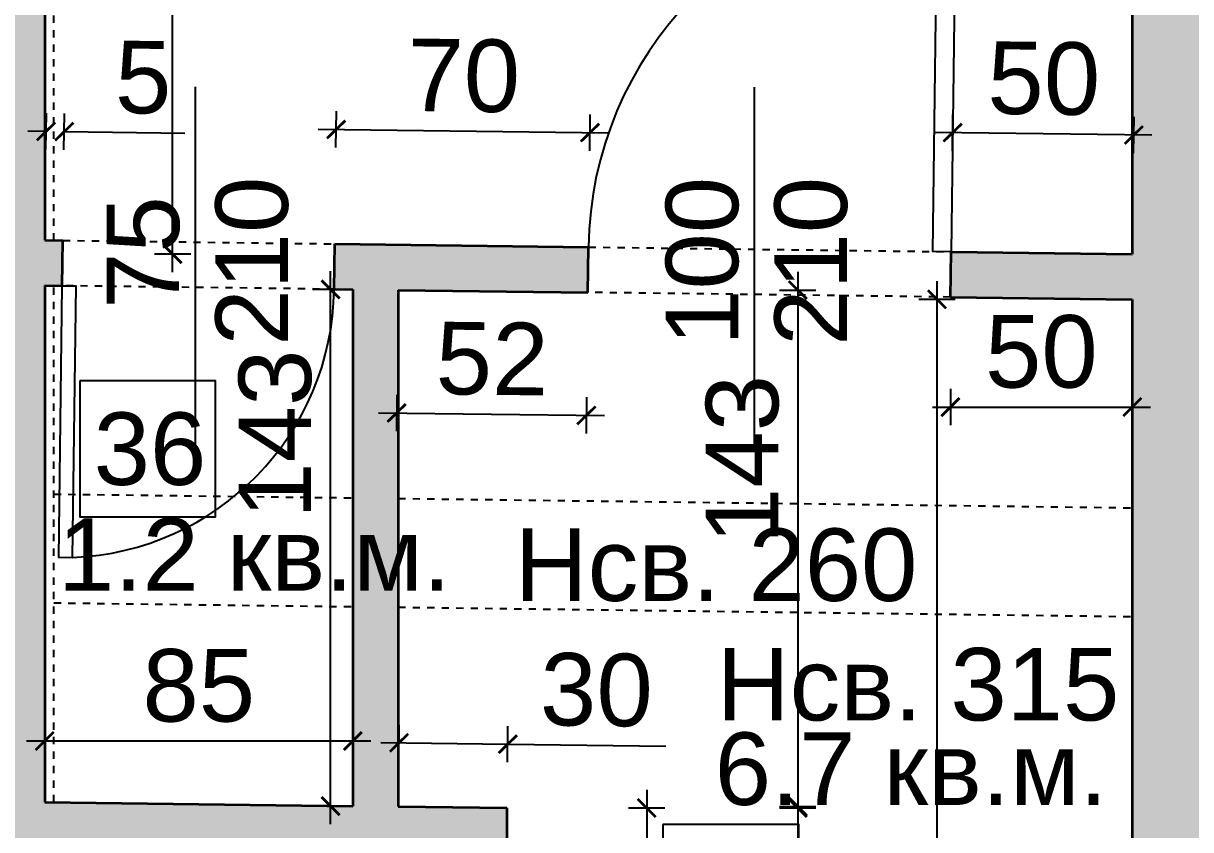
# Model space of a CAD drawing. Header units: inches. Extents: x -72385 to 39588, y -6525 to 66685.
# Drawn here: x -50175.7 to -49853.7, y 29527.4 to 29749.9 of the extents above; entities that cross this region are included whole.
import ezdxf

# ---------------------------------------------------------------- set-up
doc = ezdxf.new("R2010")
doc.units = ezdxf.units.IN
doc.header["$MEASUREMENT"] = 0
doc.linetypes.add('Hidden', pattern=[0.4, 0.2, -0.2])
for name, color, linetype, lineweight in [('Врати', 251, 'Continuous', 25), ('Надписи Hсв', 252, 'Continuous', 25), ('Надписи врати', 252, 'Continuous', 25), ('Надписи коти вътрешни', 252, 'Continuous', 25), ('Надписи номера на пом.', 252, 'Continuous', 25), ('Надписи площ', 252, 'Continuous', 25), ('Пунктир', 253, 'Hidden', 25), ('Разрезни линии', 7, 'Continuous', 35), ('Щрих стени', 254, 'Continuous', 25)]:
    doc.layers.add(name, color=color, linetype=linetype, lineweight=lineweight)
doc.styles.add('Arial Regular', font='arial.ttf')
doc.styles.get("Standard").update_dxf_attribs({"font": 'arial.ttf'})
doc.dimstyles.new('Annotative', dxfattribs={"dimscale": 0, "dimtxt": 20, "dimasz": 5, "dimexe": 5, "dimexo": 5, "dimgap": 5, "dimtad": 1, "dimdec": 0, "dimzin": 0, "dimdsep": 46, "dimtxsty": 'Standard', "dimblk": 'ARCHTICK', "dimcen": 5, "dimdle": 5, "dimadec": 0, "dimazin": 0, "dimtfac": 1, "dimtdec": 0, "dimtofl": 0, "dimtmove": 0, "dimatfit": 3, "dimldrblk": 'ARCHTICK', "dimfxl": 5, "dimfxlon": 1, "dimtolj": 1, "dimtzin": 0, "dimarcsym": 1})

# ---------------------------------------------------------------- blocks, each defined once
blk = doc.blocks.new('_ArchTick')
at = {"color": 0, "linetype": 'ByBlock', "const_width": 0.15}
blk.add_lwpolyline([(-0.5, -0.5), (0.5, 0.5)], dxfattribs=at)
blk = doc.blocks.new('*D4040')
at = {"layer": 'Defpoints', "color": 0, "ltscale": 50, "transparency": 16777216}
for p in [(-49919.42, 29719.7), (-49919.84, 29686.85), (-49869.84, 29686.22)]:
    blk.add_point(p, dxfattribs=at)
at = {"layer": 'Надписи коти вътрешни', "color": 0, "lineweight": -2, "ltscale": 50, "transparency": 16777216}
for p, q in [((-49919.48, 29714.7), (-49919.36, 29724.7)), ((-49869.48, 29714.06), (-49869.36, 29724.06)), ((-49864.42, 29719), (-49924.42, 29719.76))]:
    blk.add_line(p, q, dxfattribs=at)
at = {"layer": 'Надписи коти вътрешни', "color": 0, "lineweight": -2, "ltscale": 50, "transparency": 16777216, "xscale": 5, "yscale": 5, "zscale": 5}
for p, rotation in [((-49919.42, 29719.7), 179.2706286525463), ((-49869.42, 29719.06), 359.2706286525462)]:
    blk.add_blockref('_ArchTick', p, dxfattribs=dict(at, rotation=rotation))
at = {"layer": 'Надписи коти вътрешни', "color": 0, "ltscale": 50, "transparency": 16777216, "insert": (-49894.23, 29734.59), "char_height": 20, "attachment_point": 5, "rotation": 359.2706}
blk.add_mtext('\\A1;50', dxfattribs=at)
blk = doc.blocks.new('*D4041')
at = {"layer": 'Defpoints', "color": 0, "ltscale": 50, "transparency": 16777216}
for p in [(-50019.44, 29719.71), (-50089.84, 29689.02), (-50019.84, 29688.13)]:
    blk.add_point(p, dxfattribs=at)
at = {"layer": 'Надписи коти вътрешни', "color": 0, "lineweight": -2, "ltscale": 50, "transparency": 16777216}
for p, q in [((-50089.5, 29715.6), (-50089.37, 29725.6)), ((-50019.5, 29714.71), (-50019.37, 29724.71)), ((-50094.43, 29720.66), (-50014.44, 29719.64))]:
    blk.add_line(p, q, dxfattribs=at)
at = {"layer": 'Надписи коти вътрешни', "color": 0, "lineweight": -2, "ltscale": 50, "transparency": 16777216, "xscale": 5, "yscale": 5, "zscale": 5}
for p, rotation in [((-50089.44, 29720.6), 179.2706286524986), ((-50019.44, 29719.71), 359.2706286524986)]:
    blk.add_blockref('_ArchTick', p, dxfattribs=dict(at, rotation=rotation))
at = {"layer": 'Надписи коти вътрешни', "color": 0, "ltscale": 50, "transparency": 16777216, "insert": (-50054.24, 29735.36), "char_height": 20, "attachment_point": 5, "rotation": 359.2706}
blk.add_mtext('\\A1;70', dxfattribs=at)
blk = doc.blocks.new('*D4042')
at = {"layer": 'Defpoints', "color": 0, "ltscale": 50, "transparency": 16777216}
for p in [(-50164.46, 29719.98), (-50169.84, 29690.03), (-50164.84, 29689.97)]:
    blk.add_point(p, dxfattribs=at)
at = {"layer": 'Надписи коти вътрешни', "color": 0, "lineweight": -2, "ltscale": 50, "transparency": 16777216}
for p, q in [((-50169.52, 29715.05), (-50169.39, 29725.05)), ((-50164.52, 29714.98), (-50164.39, 29724.98)), ((-50169.46, 29720.05), (-50174.45, 29720.11)), ((-50164.46, 29719.98), (-50131.2, 29719.56))]:
    blk.add_line(p, q, dxfattribs=at)
at = {"layer": 'Надписи коти вътрешни', "color": 0, "lineweight": -2, "ltscale": 50, "transparency": 16777216, "xscale": 5, "yscale": 5, "zscale": 5}
for p, rotation in [((-50169.46, 29720.05), 359.2706286525056), ((-50164.46, 29719.98), 179.2706286525056)]:
    blk.add_blockref('_ArchTick', p, dxfattribs=dict(at, rotation=rotation))
at = {"layer": 'Надписи коти вътрешни', "color": 0, "ltscale": 50, "transparency": 16777216, "insert": (-50142.63, 29734.88), "char_height": 20, "attachment_point": 5, "rotation": 359.2706}
blk.add_mtext('\\A1;5', dxfattribs=at)
blk = doc.blocks.new('*D4216')
at = {"layer": 'Defpoints', "color": 0, "ltscale": 50, "transparency": 16777216}
for p in [(-50169.84, 29677.53), (-50084.84, 29676.45), (-50169.84, 29551.87)]:
    blk.add_point(p, dxfattribs=at)
at = {"layer": 'Надписи коти вътрешни', "color": 0, "lineweight": -2, "ltscale": 50, "transparency": 16777216}
for p, q in [((-50169.84, 29556.87), (-50169.84, 29546.87)), ((-50084.84, 29556.87), (-50084.84, 29546.87)), ((-50079.84, 29551.87), (-50174.84, 29551.87))]:
    blk.add_line(p, q, dxfattribs=at)
at = {"layer": 'Надписи коти вътрешни', "color": 0, "lineweight": -2, "ltscale": 50, "transparency": 16777216, "xscale": 5, "yscale": 5, "zscale": 5, "rotation": 180}
blk.add_blockref('_ArchTick', (-50169.84, 29551.87), dxfattribs=at)
at = {"layer": 'Надписи коти вътрешни', "color": 0, "lineweight": -2, "ltscale": 50, "transparency": 16777216, "xscale": 5, "yscale": 5, "zscale": 5}
blk.add_blockref('_ArchTick', (-50084.84, 29551.87), dxfattribs=at)
at = {"layer": 'Надписи коти вътрешни', "color": 0, "ltscale": 50, "transparency": 16777216, "insert": (-50127.34, 29567.09), "char_height": 20, "attachment_point": 5}
blk.add_mtext('\\A1;85', dxfattribs=at)
blk = doc.blocks.new('*D8123')
at = {"layer": 'Defpoints', "color": 0, "ltscale": 50, "transparency": 16777216}
for p in [(-50091, 29676.45), (-50084.84, 29676.45), (-50084.84, 29533.94)]:
    blk.add_point(p, dxfattribs=at)
at = {"layer": 'Надписи коти вътрешни', "color": 0, "lineweight": -2, "ltscale": 50, "transparency": 16777216}
for p, q in [((-50091, 29528.94), (-50091, 29681.45)), ((-50089.84, 29676.45), (-50096, 29676.45)), ((-50089.84, 29533.94), (-50096, 29533.94))]:
    blk.add_line(p, q, dxfattribs=at)
at = {"layer": 'Надписи коти вътрешни', "color": 0, "lineweight": -2, "ltscale": 50, "transparency": 16777216, "xscale": 5, "yscale": 5, "zscale": 5}
for p, rotation in [((-50091, 29676.45), 90), ((-50091, 29533.94), 270)]:
    blk.add_blockref('_ArchTick', p, dxfattribs=dict(at, rotation=rotation))
at = {"layer": 'Надписи коти вътрешни', "color": 0, "ltscale": 50, "transparency": 16777216, "insert": (-50106.22, 29636.55), "char_height": 20, "attachment_point": 5, "rotation": 90}
blk.add_mtext('\\A1;143', dxfattribs=at)
blk = doc.blocks.new('*D4039')
at = {"layer": 'Defpoints', "color": 0, "ltscale": 50, "transparency": 16777216}
for p in [(-50072.34, 29676.29), (-50020, 29675.63), (-50020.43, 29641.7)]:
    blk.add_point(p, dxfattribs=at)
at = {"layer": 'Надписи коти вътрешни', "color": 0, "lineweight": -2, "ltscale": 50, "transparency": 16777216}
for p, q in [((-50072.71, 29647.37), (-50072.83, 29637.37)), ((-50020.36, 29646.7), (-50020.49, 29636.7)), ((-50077.77, 29642.43), (-50015.43, 29641.64))]:
    blk.add_line(p, q, dxfattribs=at)
at = {"layer": 'Надписи коти вътрешни', "color": 0, "lineweight": -2, "ltscale": 50, "transparency": 16777216, "xscale": 5, "yscale": 5, "zscale": 5}
for p, rotation in [((-50072.77, 29642.37), 179.270628652539), ((-50020.43, 29641.7), 359.270628652539)]:
    blk.add_blockref('_ArchTick', p, dxfattribs=dict(at, rotation=rotation))
at = {"layer": 'Надписи коти вътрешни', "color": 0, "ltscale": 50, "transparency": 16777216, "insert": (-50046.41, 29657.24), "char_height": 20, "attachment_point": 5, "rotation": 359.2706}
blk.add_mtext('\\A1;52', dxfattribs=at)
blk = doc.blocks.new('*D60')
at = {"layer": 'Defpoints', "color": 0, "ltscale": 50, "transparency": 16777216}
for p in [(-49920, 29674.35), (-49869.84, 29674.35), (-49869.84, 29644.01)]:
    blk.add_point(p, dxfattribs=at)
at = {"layer": 'Надписи коти вътрешни', "color": 0, "lineweight": -2, "ltscale": 50, "transparency": 16777216}
for p, q in [((-49920, 29649.01), (-49920, 29639.01)), ((-49869.84, 29649.01), (-49869.84, 29639.01)), ((-49925, 29644.01), (-49864.84, 29644.01))]:
    blk.add_line(p, q, dxfattribs=at)
at = {"layer": 'Надписи коти вътрешни', "color": 0, "lineweight": -2, "ltscale": 50, "transparency": 16777216, "xscale": 5, "yscale": 5, "zscale": 5, "rotation": 180}
blk.add_blockref('_ArchTick', (-49920, 29644.01), dxfattribs=at)
at = {"layer": 'Надписи коти вътрешни', "color": 0, "lineweight": -2, "ltscale": 50, "transparency": 16777216, "xscale": 5, "yscale": 5, "zscale": 5}
blk.add_blockref('_ArchTick', (-49869.84, 29644.01), dxfattribs=at)
at = {"layer": 'Надписи коти вътрешни', "color": 0, "ltscale": 50, "transparency": 16777216, "insert": (-49894.92, 29659.22), "char_height": 20, "attachment_point": 5}
blk.add_mtext('\\A1;50', dxfattribs=at)
blk = doc.blocks.new('*D8125')
at = {"layer": 'Defpoints', "color": 0, "ltscale": 50, "transparency": 16777216}
for p in [(-50072.34, 29676.29), (-50072.34, 29533.78), (-49962.12, 29533.78)]:
    blk.add_point(p, dxfattribs=at)
at = {"layer": 'Надписи коти вътрешни', "color": 0, "lineweight": -2, "ltscale": 50, "transparency": 16777216}
for p, q in [((-49962.12, 29681.29), (-49962.12, 29528.78)), ((-49967.12, 29676.29), (-49957.12, 29676.29)), ((-49967.12, 29533.78), (-49957.12, 29533.78))]:
    blk.add_line(p, q, dxfattribs=at)
at = {"layer": 'Надписи коти вътрешни', "color": 0, "lineweight": -2, "ltscale": 50, "transparency": 16777216, "xscale": 5, "yscale": 5, "zscale": 5}
for p, rotation in [((-49962.12, 29676.29), 90), ((-49962.12, 29533.78), 270)]:
    blk.add_blockref('_ArchTick', p, dxfattribs=dict(at, rotation=rotation))
at = {"layer": 'Надписи коти вътрешни', "color": 0, "ltscale": 50, "transparency": 16777216, "insert": (-49977.34, 29629.54), "char_height": 20, "attachment_point": 5, "rotation": 90}
blk.add_mtext('\\A1;143', dxfattribs=at)
blk = doc.blocks.new('*D4038')
at = {"layer": 'Defpoints', "color": 0, "ltscale": 50, "transparency": 16777216}
for p in [(-50042.34, 29533.4), (-50042.34, 29398.55), (-50003.79, 29398.55)]:
    blk.add_point(p, dxfattribs=at)
at = {"layer": 'Надписи коти вътрешни', "color": 0, "lineweight": -2, "ltscale": 50, "transparency": 16777216}
for p, q in [((-50003.79, 29538.4), (-50003.79, 29393.55)), ((-50008.79, 29533.4), (-49998.79, 29533.4)), ((-50008.79, 29398.55), (-49998.79, 29398.55))]:
    blk.add_line(p, q, dxfattribs=at)
at = {"layer": 'Надписи коти вътрешни', "color": 0, "lineweight": -2, "ltscale": 50, "transparency": 16777216, "xscale": 5, "yscale": 5, "zscale": 5}
for p, rotation in [((-50003.79, 29533.4), 90), ((-50003.79, 29398.55), 270)]:
    blk.add_blockref('_ArchTick', p, dxfattribs=dict(at, rotation=rotation))
at = {"layer": 'Надписи коти вътрешни', "color": 0, "ltscale": 50, "transparency": 16777216, "insert": (-50019.01, 29465.97), "char_height": 20, "attachment_point": 5, "rotation": 90}
blk.add_mtext('\\A1;135', dxfattribs=at)
blk = doc.blocks.new('*D4075')
at = {"layer": 'Defpoints', "color": 0, "ltscale": 50, "transparency": 16777216}
for p in [(-50042.34, 29533.4), (-50042.34, 29313.38), (-49962.12, 29313.38)]:
    blk.add_point(p, dxfattribs=at)
at = {"layer": 'Надписи коти вътрешни', "color": 0, "lineweight": -2, "ltscale": 50, "transparency": 16777216}
for p, q in [((-49962.12, 29538.4), (-49962.12, 29308.38)), ((-49967.12, 29533.4), (-49957.12, 29533.4)), ((-49967.12, 29313.38), (-49957.12, 29313.38))]:
    blk.add_line(p, q, dxfattribs=at)
at = {"layer": 'Надписи коти вътрешни', "color": 0, "lineweight": -2, "ltscale": 50, "transparency": 16777216, "xscale": 5, "yscale": 5, "zscale": 5}
for p, rotation in [((-49962.12, 29533.4), 90), ((-49962.12, 29313.38), 270)]:
    blk.add_blockref('_ArchTick', p, dxfattribs=dict(at, rotation=rotation))
at = {"layer": 'Надписи коти вътрешни', "color": 0, "ltscale": 50, "transparency": 16777216, "insert": (-49977.33, 29423.39), "char_height": 20, "attachment_point": 5, "rotation": 90}
blk.add_mtext('\\A1;220', dxfattribs=at)
blk = doc.blocks.new('*D4076')
at = {"layer": 'Defpoints', "color": 0, "ltscale": 50, "transparency": 16777216}
for p in [(-49923.71, 29673.71), (-49869.84, 29673.71), (-49869.84, 29311.19)]:
    blk.add_point(p, dxfattribs=at)
at = {"layer": 'Надписи коти вътрешни', "color": 0, "lineweight": -2, "ltscale": 50, "transparency": 16777216}
for p, q in [((-49923.71, 29306.19), (-49923.71, 29678.71)), ((-49918.71, 29673.71), (-49928.71, 29673.71)), ((-49918.71, 29311.19), (-49928.71, 29311.19))]:
    blk.add_line(p, q, dxfattribs=at)
at = {"layer": 'Надписи коти вътрешни', "color": 0, "lineweight": -2, "ltscale": 50, "transparency": 16777216, "xscale": 5, "yscale": 5, "zscale": 5}
for p, rotation in [((-49923.71, 29673.71), 90), ((-49923.71, 29311.19), 270)]:
    blk.add_blockref('_ArchTick', p, dxfattribs=dict(at, rotation=rotation))
at = {"layer": 'Надписи коти вътрешни', "color": 0, "ltscale": 50, "transparency": 16777216, "insert": (-49938.93, 29492.45), "char_height": 20, "attachment_point": 5, "rotation": 90}
blk.add_mtext('\\A1;363', dxfattribs=at)
blk = doc.blocks.new('*D4219')
at = {"layer": 'Defpoints', "color": 0, "ltscale": 50, "transparency": 16777216}
for p in [(-50042.11, 29551), (-50072.34, 29533.78), (-50042.34, 29533.4)]:
    blk.add_point(p, dxfattribs=at)
at = {"layer": 'Надписи коти вътрешни', "color": 0, "lineweight": -2, "ltscale": 50, "transparency": 16777216}
for p, q in [((-50072.18, 29546.38), (-50072.05, 29556.38)), ((-50042.18, 29546), (-50042.05, 29556)), ((-50077.11, 29551.45), (-50042.11, 29551)), ((-50042.11, 29551), (-49998.55, 29550.45))]:
    blk.add_line(p, q, dxfattribs=at)
at = {"layer": 'Надписи коти вътрешни', "color": 0, "lineweight": -2, "ltscale": 50, "transparency": 16777216, "xscale": 5, "yscale": 5, "zscale": 5}
for p, rotation in [((-50072.11, 29551.38), 179.2706286525254), ((-50042.11, 29551), 359.2706286525254)]:
    blk.add_blockref('_ArchTick', p, dxfattribs=dict(at, rotation=rotation))
at = {"layer": 'Надписи коти вътрешни', "color": 0, "ltscale": 50, "transparency": 16777216, "insert": (-50017.64, 29565.91), "char_height": 20, "attachment_point": 5, "rotation": 359.2706}
blk.add_mtext('\\A1;30', dxfattribs=at)
blk = doc.blocks.new('*D4223')
at = {"layer": 'Defpoints', "color": 0, "ltscale": 50, "transparency": 16777216}
for p in [(-50134.56, 29896.23), (-49869.84, 29896.23), (-49869.84, 29686.22)]:
    blk.add_point(p, dxfattribs=at)
at = {"layer": 'Надписи коти вътрешни', "color": 0, "lineweight": -2, "ltscale": 50, "transparency": 16777216}
for p, q in [((-50134.56, 29681.22), (-50134.56, 29901.23)), ((-50129.56, 29896.23), (-50139.56, 29896.23)), ((-50129.56, 29686.22), (-50139.56, 29686.22))]:
    blk.add_line(p, q, dxfattribs=at)
at = {"layer": 'Надписи коти вътрешни', "color": 0, "lineweight": -2, "ltscale": 50, "transparency": 16777216, "xscale": 5, "yscale": 5, "zscale": 5}
for p, rotation in [((-50134.56, 29896.23), 90), ((-50134.56, 29686.22), 270)]:
    blk.add_blockref('_ArchTick', p, dxfattribs=dict(at, rotation=rotation))
at = {"layer": 'Надписи коти вътрешни', "color": 0, "ltscale": 50, "transparency": 16777216, "insert": (-50149.77, 29791.22), "char_height": 20, "attachment_point": 5, "rotation": 90}
blk.add_mtext('\\A1;210', dxfattribs=at)

msp = doc.modelspace()

# ---------------------------------------------------------------- hatches: boundary and pattern name
at = {"layer": 'Щрих стени', "ltscale": 10}
h = msp.add_hatch(color=256, dxfattribs=at)
h.dxf.hatch_style = 1
h.paths.add_polyline_path([(-51034.84, 29311.02), (-51069.84, 29311.46), (-51069.84, 29911.51), (-51020.22, 29910.88), (-51019.84, 29940.88), (-51147.34, 29942.5), (-51147.72, 29912.5), (-51099.84, 29911.89), (-51099.84, 29311.84), (-51134.84, 29312.29), (-51135.28, 29277.29), (-51035.28, 29276.02)])
h.paths.add_polyline_path([(-50734.84, 29307.2), (-50767.34, 29307.61), (-50767.34, 29337.61), (-50769.84, 29337.65), (-50769.84, 29907.69), (-50529.84, 29904.63), (-50529.84, 29894.25), (-50499.84, 29894.25), (-50499.84, 29904.25), (-50425.22, 29903.3), (-50424.84, 29933.3), (-50919.84, 29939.6), (-50920.22, 29909.6), (-50814.84, 29908.26), (-50814.84, 29848.26), (-50799.84, 29848.07), (-50799.84, 29338.03), (-50802.34, 29308.06), (-50834.84, 29308.47), (-50835.28, 29273.47), (-50735.28, 29272.2)])
h.paths.add_polyline_path([(-50434.84, 29303.38), (-50499.84, 29304.21), (-50499.84, 29334.59), (-50529.84, 29334.59), (-50529.84, 29304.59), (-50534.84, 29304.65), (-50535.28, 29269.65), (-50435.28, 29268.38)])
h.paths.add_polyline_path([(-50154.84, 29299.81), (-50167.34, 29299.97), (-50167.34, 29329.98), (-50169.84, 29330.01), (-50169.84, 29522.52), (-50054.84, 29521.06), (-50054.84, 29398.55), (-50042.34, 29398.55), (-50042.34, 29533.4), (-50072.34, 29533.78), (-50072.34, 29676.29), (-50020, 29675.63), (-50019.84, 29688.13), (-50089.84, 29689.02), (-50090, 29676.52), (-50084.84, 29676.45), (-50084.84, 29533.94), (-50169.84, 29535.02), (-50169.84, 29677.53), (-50165, 29677.47), (-50164.84, 29689.97), (-50169.84, 29690.03), (-50169.84, 29900.05), (-50045.22, 29898.47), (-50044.84, 29928.46), (-50324.84, 29932.03), (-50325.22, 29902.03), (-50199.84, 29900.43), (-50199.84, 29690.42), (-50204.84, 29690.48), (-50205, 29677.98), (-50199.84, 29677.92), (-50199.84, 29535.4), (-50279.84, 29536.42), (-50279.84, 29691.44), (-50499.84, 29694.24), (-50499.84, 29794.24), (-50529.84, 29794.24), (-50529.84, 29434.6), (-50499.84, 29434.6), (-50499.84, 29681.23), (-50292.84, 29678.6), (-50292.84, 29524.09), (-50199.84, 29522.9), (-50199.84, 29330.39), (-50202.34, 29300.42), (-50234.84, 29300.83), (-50235.28, 29265.83), (-50155.28, 29264.82)])
h.paths.add_polyline_path([(-50024.85, 29298.16), (-50042.34, 29298.38), (-50042.34, 29323.54), (-50054.84, 29323.54), (-50054.84, 29298.54), (-50064.84, 29298.67), (-50065.29, 29263.67), (-50025.29, 29263.16)])
h.paths.add_polyline_path([(-49834.84, 29295.74), (-49839.84, 29295.8), (-49839.84, 29895.85), (-49815.22, 29895.54), (-49814.84, 29925.53), (-49944.84, 29927.19), (-49945.22, 29897.19), (-49869.84, 29896.23), (-49869.84, 29686.22), (-49919.84, 29686.85), (-49920, 29674.35), (-49869.84, 29673.71), (-49869.84, 29296.19), (-49934.84, 29297.01), (-49935.28, 29262.02), (-49835.28, 29260.74)])
h.paths.add_polyline_path([(-49534.84, 29291.92), (-49567.34, 29292.33), (-49567.34, 29322.34), (-49569.84, 29322.37), (-49569.84, 29827.41), (-49552.34, 29827.19), (-49552.34, 29892.19), (-49450.22, 29890.89), (-49449.84, 29920.89), (-49714.84, 29924.26), (-49715.22, 29894.26), (-49634.84, 29893.24), (-49634.84, 29873.24), (-49617.34, 29873.02), (-49617.34, 29828.01), (-49599.84, 29827.79), (-49599.84, 29322.75), (-49602.34, 29292.78), (-49634.84, 29293.19), (-49635.28, 29258.2), (-49535.28, 29256.92)])
h.paths.add_polyline_path([(-49234.84, 29288.1), (-49269.84, 29288.55), (-49269.84, 29888.59), (-49215.22, 29887.9), (-49214.84, 29917.9), (-49349.84, 29919.62), (-49350.22, 29889.62), (-49299.84, 29888.98), (-49299.84, 29288.93), (-49334.84, 29289.37), (-49335.28, 29254.38), (-49235.28, 29253.1)])
h.paths.add_polyline_path([(-48934.84, 29284.28), (-48967.34, 29284.7), (-48967.34, 29314.7), (-48969.84, 29314.73), (-48969.84, 29819.77), (-48952.34, 29819.55), (-48952.34, 29884.55), (-48951.96, 29914.55), (-49114.84, 29916.62), (-49115.22, 29886.63), (-49017.34, 29885.38), (-49017.34, 29820.37), (-48999.84, 29820.15), (-48999.84, 29315.11), (-49002.34, 29285.14), (-49034.84, 29285.56), (-49035.28, 29250.56), (-48935.28, 29249.29)])

# ---------------------------------------------------------------- linework, layer by layer
at = {"layer": 'Врати', "ltscale": 50}
for points in [[(-49919.84, 29686.85), (-49924.84, 29686.92), (-49923.56, 29786.91), (-49918.56, 29786.84)], [(-50165, 29677.47), (-50161.25, 29677.42), (-50162.23, 29602.43), (-50165.98, 29602.48)]]:
    msp.add_lwpolyline(points, close=True, dxfattribs=at)
for centre, radius, start, end in [((-49919.84, 29686.85), 100, 92.1366, 179.2706), ((-50165, 29677.47), 75, 272.1123, 359.2463)]:
    msp.add_arc(centre, radius, start, end, dxfattribs=at)
at = {"layer": 'Надписи врати', "ltscale": 50}
for p, q in [((-50128.25, 29632.3), (-50128.25, 29732.3)), ((-49974.04, 29632.23), (-49974.04, 29732.23))]:
    msp.add_line(p, q, dxfattribs=at)
at = {"layer": 'Надписи номера на пом.', "ltscale": 50}
for points in [[(-50160.19, 29651.21), (-50160.19, 29613.71), (-50122.69, 29613.71), (-50122.69, 29651.21)], [(-49999.3, 29528.83), (-49999.3, 29491.33), (-49961.8, 29491.33), (-49961.8, 29528.83)]]:
    msp.add_lwpolyline(points, close=True, dxfattribs=at)
at = {"layer": 'Пунктир', "ltscale": 10}
for p, q in [((-50167.34, 29690), (-50167.34, 29900.02)), ((-50164.84, 29689.97), (-50089.84, 29689.02)), ((-50019.84, 29688.13), (-49919.84, 29686.85)), ((-50167.34, 29534.99), (-50167.34, 29677.5)), ((-50090, 29676.52), (-50165, 29677.47)), ((-49920, 29674.35), (-50020, 29675.63)), ((-50167.34, 29620), (-50084.84, 29618.95)), ((-50072.34, 29618.79), (-49869.84, 29616.21)), ((-50167.34, 29589.99), (-50084.84, 29588.94)), ((-50072.34, 29588.79), (-49869.84, 29586.21))]:
    msp.add_line(p, q, dxfattribs=at)
at = {"layer": 'Разрезни линии', "ltscale": 50}
for p, q in [((-50169.84, 29900.05), (-50169.84, 29690.03)), ((-49869.84, 29896.23), (-49869.84, 29686.22)), ((-50169.84, 29690.03), (-50164.84, 29689.97)), ((-50165, 29677.47), (-50164.84, 29689.97)), ((-50090, 29676.52), (-50089.84, 29689.02)), ((-50089.84, 29689.02), (-50019.84, 29688.13)), ((-50020, 29675.63), (-50019.84, 29688.13)), ((-49920, 29674.35), (-49919.84, 29686.85)), ((-49919.84, 29686.85), (-49869.84, 29686.22)), ((-50169.84, 29677.53), (-50169.84, 29535.02)), ((-50169.84, 29677.53), (-50165, 29677.47)), ((-50090, 29676.52), (-50084.84, 29676.45)), ((-50084.84, 29676.45), (-50084.84, 29533.94)), ((-50072.34, 29676.29), (-50072.34, 29533.78)), ((-50072.34, 29676.29), (-50020, 29675.63)), ((-49920, 29674.35), (-49869.84, 29673.71)), ((-49869.84, 29673.71), (-49869.84, 29296.19)), ((-50169.84, 29535.02), (-50084.84, 29533.94)), ((-50072.34, 29533.78), (-50042.34, 29533.4)), ((-50042.34, 29533.4), (-50042.34, 29398.55))]:
    msp.add_line(p, q, dxfattribs=at)

# ---------------------------------------------------------------- texts
at = {"layer": 'Надписи Hсв', "ltscale": 100, "char_height": 20, "width": 180.4891, "attachment_point": 1, "style": 'Arial Regular'}
for s, insert in [('Hсв. 260', (-50040.24, 29610.51)), ('Hсв. 315', (-49984.53, 29577.54))]:
    msp.add_mtext(s, dxfattribs=dict(at, insert=insert))
at = {"layer": 'Надписи врати', "ltscale": 100, "char_height": 20, "width": 180.4891, "attachment_point": 1, "rotation": 90, "style": 'Arial Regular'}
for s, insert in [('210', (-50122.76, 29660.96)), ('100', (-49998.55, 29660.9)), ('210', (-49968.55, 29660.9)), ('75', (-50152.76, 29671.1))]:
    msp.add_mtext(s, dxfattribs=dict(at, insert=insert))
at = {"layer": 'Надписи номера на пом.', "ltscale": 100, "insert": (-50231.05, 29642.52), "char_height": 20, "width": 180.4891, "attachment_point": 1, "style": 'Arial Regular'}
msp.add_mtext('\\pxqc;36', dxfattribs=at)
at = {"layer": 'Надписи площ', "ltscale": 100, "char_height": 20, "width": 180.4891, "attachment_point": 1, "style": 'Arial Regular'}
for s, insert in [('1.2 кв.м.', (-50166.17, 29613.33)), ('6.7 кв.м.', (-49985.03, 29554.24))]:
    msp.add_mtext(s, dxfattribs=dict(at, insert=insert))

# ---------------------------------------------------------------- dimensions: what is measured, and where the dimension line sits
at = {"layer": 'Надписи коти вътрешни', "ltscale": 50}
for base, p1, p2, picture, middle in [((-50134.56, 29896.23), (-49869.84, 29686.22), (-49869.84, 29896.23), '*D4223', (-50149.77, 29791.22)), ((-49923.71, 29673.71), (-49869.84, 29311.19), (-49869.84, 29673.71), '*D4076', (-49938.93, 29492.45)), ((-50003.79, 29398.55), (-50042.34, 29533.4), (-50042.34, 29398.55), '*D4038', (-50019.01, 29465.97))]:
    dim = msp.add_linear_dim(base=base, p1=p1, p2=p2, angle=90, dimstyle='Annotative', override={"dimscale": 0, "dimtix": 0, "dimtofl": 0, "dimtmove": 0, "dimatfit": 3}, dxfattribs=at)
    dim.commit()
    dim.dimension.update_dxf_attribs({"geometry": picture, "text_midpoint": middle})
for p1, p2, distance, picture, middle in [((-50089.84, 29689.02), (-50019.84, 29688.13), 31.58, '*D4041', (-50054.24, 29735.36)), ((-50169.84, 29690.03), (-50164.84, 29689.97), 30.01, '*D4042', (-50142.63, 29734.88)), ((-49869.84, 29686.22), (-49919.84, 29686.85), -32.85, '*D4040', (-49894.23, 29734.59)), ((-50072.34, 29676.29), (-50020, 29675.63), -33.93, '*D4039', (-50046.41, 29657.24)), ((-50072.34, 29533.78), (-50042.34, 29533.4), 17.6, '*D4219', (-50017.64, 29565.91)), ((-50042.34, 29533.4), (-50042.34, 29313.38), 80.21, '*D4075', (-49977.33, 29423.39))]:
    dim = msp.add_aligned_dim(p1=p1, p2=p2, distance=distance, dimstyle='Annotative', override={"dimscale": 0, "dimtix": 0, "dimtofl": 0, "dimtmove": 0, "dimatfit": 3}, dxfattribs=at)
    dim.commit()
    dim.dimension.update_dxf_attribs({"geometry": picture, "text_midpoint": middle})
for base, p1, p2, picture, middle in [((-50091, 29676.45), (-50084.84, 29533.94), (-50084.84, 29676.45), '*D8123', (-50091, 29636.55)), ((-49962.12, 29533.78), (-50072.34, 29676.29), (-50072.34, 29533.78), '*D8125', (-49962.12, 29629.54))]:
    dim = msp.add_linear_dim(base=base, p1=p1, p2=p2, angle=90, dimstyle='Annotative', override={"dimscale": 0, "dimtix": 0, "dimtofl": 0, "dimtmove": 0, "dimatfit": 3}, dxfattribs=at)
    dim.commit()
    dim.dimension.update_dxf_attribs({"geometry": picture, "text_midpoint": middle, "dimtype": 128})
for base, p1, p2, picture, middle in [((-50169.84, 29551.87), (-50084.84, 29676.45), (-50169.84, 29677.53), '*D4216', (-50127.34, 29567.09)), ((-49869.84, 29644.01), (-49920, 29674.35), (-49869.84, 29674.35), '*D60', (-49894.92, 29659.22))]:
    dim = msp.add_linear_dim(base=base, p1=p1, p2=p2, dimstyle='Annotative', override={"dimscale": 0, "dimtix": 0, "dimtofl": 0, "dimtmove": 0, "dimatfit": 3}, dxfattribs=at)
    dim.commit()
    dim.dimension.update_dxf_attribs({"geometry": picture, "text_midpoint": middle})

doc.saveas('drawing.dxf')
